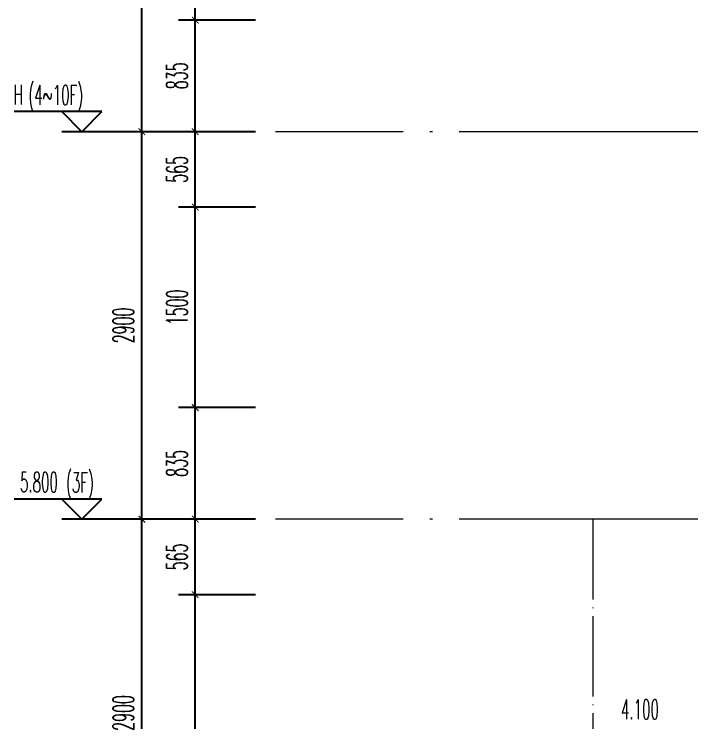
# Model space of a CAD drawing. Extents: x 826826 to 1642106, y -156213 to 399140.
# Drawn here: x 1555427 to 1560501, y 340982 to 346285 of the extents above; entities that cross this region are included whole.
import ezdxf

# ---------------------------------------------------------------- set-up
doc = ezdxf.new("R2010")
doc.units = 0
doc.header["$LTSCALE"] = 1000
doc.linetypes.add('DOTE', pattern=[2.42, 2, -0.2, 0.02, -0.2])
doc.layers.get('0').update_dxf_attribs({"linetype": 'CONTINUOUS'})
doc.layers.get('DEFPOINTS').update_dxf_attribs({"linetype": 'CONTINUOUS'})
for name, color, linetype in [('DIM_ELEV', 3, 'CONTINUOUS'), ('PUB_DIM', 3, 'CONTINUOUS'), ('PUB_TEXT', 2, 'CONTINUOUS')]:
    doc.layers.add(name, color=color, linetype=linetype)
doc.layers.add('DOTE', color=251, linetype='DOTE', lineweight=9)
doc.styles.add('_TCH_DIM', font='SIMPLEX.shx', dxfattribs={"width": 0.7, "bigfont": 'GBCBIG.shx'})
doc.styles.add('_TCH_DIM_T3', font='SIMPLEX.shx', dxfattribs={"width": 0.494118, "bigfont": 'GBCBIG.shx'})
doc.dimstyles.new('_TCH_ARCH&&50', dxfattribs={"dimtxt": 157.5, "dimasz": 50, "dimexe": 125, "dimexo": 150, "dimgap": 58.75, "dimtad": 1, "dimdec": 0, "dimzin": 0, "dimdsep": 46, "dimtxsty": '_TCH_DIM_T3', "dimblk": 'ARCHTICK', "dimcen": 0.09, "dimclrt": 7, "dimazin": 0, "dimtfac": 1, "dimtdec": 0, "dimtix": 1, "dimtmove": 2, "dimatfit": 3, "dimldrblk": 'ARCHTICK', "dimfxl": 0, "dimtolj": 1, "dimtzin": 0, "dimarcsym": 0})

# ---------------------------------------------------------------- blocks, each defined once
blk = doc.blocks.new('_ArchTick')
at = {"color": 0, "linetype": 'ByBlock', "const_width": 0.15}
blk.add_lwpolyline([(-0.5, -0.5), (0.5, 0.5)], dxfattribs=at)
blk = doc.blocks.new('*D2298')
at = {"layer": 'DEFPOINTS', "color": 0}
for p in [(1556782.9, 341940.8), (1557382.9, 341940.8), (1557382.9, 339605.8)]:
    blk.add_point(p, dxfattribs=at)
at = {"layer": 'PUB_DIM', "color": 0, "lineweight": -2}
for p, q in [((1557232.9, 341940.8), (1556657.9, 341940.8)), ((1556782.9, 339605.8), (1556782.9, 341940.8)), ((1557232.9, 339605.8), (1556657.9, 339605.8))]:
    blk.add_line(p, q, dxfattribs=at)
at = {"layer": 'PUB_DIM', "color": 0, "lineweight": -2, "xscale": 50, "yscale": 50, "zscale": 50}
for p, rotation in [((1556782.9, 341940.8), 90), ((1556782.9, 339605.8), 270)]:
    blk.add_blockref('_ArchTick', p, dxfattribs=dict(at, rotation=rotation))
at = {"layer": 'PUB_DIM', "color": 7, "insert": (1556645.4, 340773.3), "char_height": 157.5, "attachment_point": 5, "rotation": 90, "style": '_TCH_DIM_T3'}
blk.add_mtext('\\A1;2335', dxfattribs=at)
blk = doc.blocks.new('*D2299')
at = {"layer": 'DEFPOINTS', "color": 0}
for p in [(1556782.9, 342505.8), (1557382.9, 342505.8), (1557382.9, 341940.8)]:
    blk.add_point(p, dxfattribs=at)
at = {"layer": 'PUB_DIM', "color": 0, "lineweight": -2}
for p, q in [((1557232.9, 342505.8), (1556657.9, 342505.8)), ((1556782.9, 341940.8), (1556782.9, 342505.8)), ((1557232.9, 341940.8), (1556657.9, 341940.8))]:
    blk.add_line(p, q, dxfattribs=at)
at = {"layer": 'PUB_DIM', "color": 0, "lineweight": -2, "xscale": 50, "yscale": 50, "zscale": 50}
for p, rotation in [((1556782.9, 342505.8), 90), ((1556782.9, 341940.8), 270)]:
    blk.add_blockref('_ArchTick', p, dxfattribs=dict(at, rotation=rotation))
at = {"layer": 'PUB_DIM', "color": 7, "insert": (1556645.4, 342223.3), "char_height": 157.5, "attachment_point": 5, "rotation": 90, "style": '_TCH_DIM_T3'}
blk.add_mtext('\\A1;565', dxfattribs=at)
blk = doc.blocks.new('*D2300')
at = {"layer": 'DEFPOINTS', "color": 0}
for p in [(1556782.9, 343340.9), (1557382.9, 343340.9), (1557382.9, 342505.8)]:
    blk.add_point(p, dxfattribs=at)
at = {"layer": 'PUB_DIM', "color": 0, "lineweight": -2}
for p, q in [((1557232.9, 343340.9), (1556657.9, 343340.9)), ((1556782.9, 342505.8), (1556782.9, 343340.9)), ((1557232.9, 342505.8), (1556657.9, 342505.8))]:
    blk.add_line(p, q, dxfattribs=at)
at = {"layer": 'PUB_DIM', "color": 0, "lineweight": -2, "xscale": 50, "yscale": 50, "zscale": 50}
for p, rotation in [((1556782.9, 343340.9), 90), ((1556782.9, 342505.8), 270)]:
    blk.add_blockref('_ArchTick', p, dxfattribs=dict(at, rotation=rotation))
at = {"layer": 'PUB_DIM', "color": 7, "insert": (1556645.4, 342923.3), "char_height": 157.5, "attachment_point": 5, "rotation": 90, "style": '_TCH_DIM_T3'}
blk.add_mtext('\\A1;835', dxfattribs=at)
blk = doc.blocks.new('*D2301')
at = {"layer": 'DEFPOINTS', "color": 0}
for p in [(1556782.9, 344840.9), (1557382.9, 344840.9), (1557382.9, 343340.9)]:
    blk.add_point(p, dxfattribs=at)
at = {"layer": 'PUB_DIM', "color": 0, "lineweight": -2}
for p, q in [((1557232.9, 344840.9), (1556657.9, 344840.9)), ((1556782.9, 343340.9), (1556782.9, 344840.9)), ((1557232.9, 343340.9), (1556657.9, 343340.9))]:
    blk.add_line(p, q, dxfattribs=at)
at = {"layer": 'PUB_DIM', "color": 0, "lineweight": -2, "xscale": 50, "yscale": 50, "zscale": 50}
for p, rotation in [((1556782.9, 344840.9), 90), ((1556782.9, 343340.9), 270)]:
    blk.add_blockref('_ArchTick', p, dxfattribs=dict(at, rotation=rotation))
at = {"layer": 'PUB_DIM', "color": 7, "insert": (1556645.4, 344090.9), "char_height": 157.5, "attachment_point": 5, "rotation": 90, "style": '_TCH_DIM_T3'}
blk.add_mtext('\\A1;1500', dxfattribs=at)
blk = doc.blocks.new('*D2302')
at = {"layer": 'DEFPOINTS', "color": 0}
for p in [(1556782.9, 345405.8), (1557382.9, 345405.8), (1557382.9, 344840.9)]:
    blk.add_point(p, dxfattribs=at)
at = {"layer": 'PUB_DIM', "color": 0, "lineweight": -2}
for p, q in [((1557232.9, 345405.8), (1556657.9, 345405.8)), ((1556782.9, 344840.9), (1556782.9, 345405.8)), ((1557232.9, 344840.9), (1556657.9, 344840.9))]:
    blk.add_line(p, q, dxfattribs=at)
at = {"layer": 'PUB_DIM', "color": 0, "lineweight": -2, "xscale": 50, "yscale": 50, "zscale": 50}
for p, rotation in [((1556782.9, 345405.8), 90), ((1556782.9, 344840.9), 270)]:
    blk.add_blockref('_ArchTick', p, dxfattribs=dict(at, rotation=rotation))
at = {"layer": 'PUB_DIM', "color": 7, "insert": (1556645.4, 345123.3), "char_height": 157.5, "attachment_point": 5, "rotation": 90, "style": '_TCH_DIM_T3'}
blk.add_mtext('\\A1;565', dxfattribs=at)
blk = doc.blocks.new('*D2303')
at = {"layer": 'DEFPOINTS', "color": 0}
for p in [(1556782.9, 346240.9), (1557382.9, 346240.9), (1557382.9, 345405.8)]:
    blk.add_point(p, dxfattribs=at)
at = {"layer": 'PUB_DIM', "color": 0, "lineweight": -2}
for p, q in [((1557232.9, 346240.9), (1556657.9, 346240.9)), ((1556782.9, 345405.8), (1556782.9, 346240.9)), ((1557232.9, 345405.8), (1556657.9, 345405.8))]:
    blk.add_line(p, q, dxfattribs=at)
at = {"layer": 'PUB_DIM', "color": 0, "lineweight": -2, "xscale": 50, "yscale": 50, "zscale": 50}
for p, rotation in [((1556782.9, 346240.9), 90), ((1556782.9, 345405.8), 270)]:
    blk.add_blockref('_ArchTick', p, dxfattribs=dict(at, rotation=rotation))
at = {"layer": 'PUB_DIM', "color": 7, "insert": (1556645.4, 345823.3), "char_height": 157.5, "attachment_point": 5, "rotation": 90, "style": '_TCH_DIM_T3'}
blk.add_mtext('\\A1;835', dxfattribs=at)
blk = doc.blocks.new('*D2304')
at = {"layer": 'DEFPOINTS', "color": 0}
for p in [(1556782.9, 347740.9), (1557382.9, 347740.9), (1557382.9, 346240.9)]:
    blk.add_point(p, dxfattribs=at)
at = {"layer": 'PUB_DIM', "color": 0, "lineweight": -2}
for p, q in [((1557232.9, 347740.9), (1556657.9, 347740.9)), ((1556782.9, 346240.9), (1556782.9, 347740.9)), ((1557232.9, 346240.9), (1556657.9, 346240.9))]:
    blk.add_line(p, q, dxfattribs=at)
at = {"layer": 'PUB_DIM', "color": 0, "lineweight": -2, "xscale": 50, "yscale": 50, "zscale": 50}
for p, rotation in [((1556782.9, 347740.9), 90), ((1556782.9, 346240.9), 270)]:
    blk.add_blockref('_ArchTick', p, dxfattribs=dict(at, rotation=rotation))
at = {"layer": 'PUB_DIM', "color": 7, "insert": (1556645.4, 346990.9), "char_height": 157.5, "attachment_point": 5, "rotation": 90, "style": '_TCH_DIM_T3'}
blk.add_mtext('\\A1;1500', dxfattribs=at)
blk = doc.blocks.new('*D2312')
at = {"layer": 'DEFPOINTS', "color": 0}
for p in [(1556382.9, 348305.8), (1557382.9, 348305.8), (1557382.9, 345405.8)]:
    blk.add_point(p, dxfattribs=at)
at = {"layer": 'PUB_DIM', "color": 0, "lineweight": -2}
for p, q in [((1557232.9, 348305.8), (1556257.9, 348305.8)), ((1556382.9, 345405.8), (1556382.9, 348305.8)), ((1557232.9, 345405.8), (1556257.9, 345405.8))]:
    blk.add_line(p, q, dxfattribs=at)
at = {"layer": 'PUB_DIM', "color": 0, "lineweight": -2, "xscale": 50, "yscale": 50, "zscale": 50}
for p, rotation in [((1556382.9, 348305.8), 90), ((1556382.9, 345405.8), 270)]:
    blk.add_blockref('_ArchTick', p, dxfattribs=dict(at, rotation=rotation))
at = {"layer": 'PUB_DIM', "color": 7, "insert": (1556245.4, 346855.8), "char_height": 157.5, "attachment_point": 5, "rotation": 90, "style": '_TCH_DIM_T3'}
blk.add_mtext('\\A1;2900', dxfattribs=at)
blk = doc.blocks.new('*D2318')
at = {"layer": 'DEFPOINTS', "color": 0}
for p in [(1556382.9, 342505.8), (1557382.9, 342505.8), (1557382.9, 339605.8)]:
    blk.add_point(p, dxfattribs=at)
at = {"layer": 'PUB_DIM', "color": 0, "lineweight": -2}
for p, q in [((1557232.9, 342505.8), (1556257.9, 342505.8)), ((1556382.9, 339605.8), (1556382.9, 342505.8)), ((1557232.9, 339605.8), (1556257.9, 339605.8))]:
    blk.add_line(p, q, dxfattribs=at)
at = {"layer": 'PUB_DIM', "color": 0, "lineweight": -2, "xscale": 50, "yscale": 50, "zscale": 50}
for p, rotation in [((1556382.9, 342505.8), 90), ((1556382.9, 339605.8), 270)]:
    blk.add_blockref('_ArchTick', p, dxfattribs=dict(at, rotation=rotation))
at = {"layer": 'PUB_DIM', "color": 7, "insert": (1556245.4, 341055.8), "char_height": 157.5, "attachment_point": 5, "rotation": 90, "style": '_TCH_DIM_T3'}
blk.add_mtext('\\A1;2900', dxfattribs=at)
blk = doc.blocks.new('*D2319')
at = {"layer": 'DEFPOINTS', "color": 0}
for p in [(1556382.9, 345405.8), (1557382.9, 345405.8), (1557382.9, 342505.8)]:
    blk.add_point(p, dxfattribs=at)
at = {"layer": 'PUB_DIM', "color": 0, "lineweight": -2}
for p, q in [((1557232.9, 345405.8), (1556257.9, 345405.8)), ((1556382.9, 342505.8), (1556382.9, 345405.8)), ((1557232.9, 342505.8), (1556257.9, 342505.8))]:
    blk.add_line(p, q, dxfattribs=at)
at = {"layer": 'PUB_DIM', "color": 0, "lineweight": -2, "xscale": 50, "yscale": 50, "zscale": 50}
for p, rotation in [((1556382.9, 345405.8), 90), ((1556382.9, 342505.8), 270)]:
    blk.add_blockref('_ArchTick', p, dxfattribs=dict(at, rotation=rotation))
at = {"layer": 'PUB_DIM', "color": 7, "insert": (1556245.4, 343955.8), "char_height": 157.5, "attachment_point": 5, "rotation": 90, "style": '_TCH_DIM_T3'}
blk.add_mtext('\\A1;2900', dxfattribs=at)

msp = doc.modelspace()

# ---------------------------------------------------------------- linework, layer by layer
at = {"layer": 'DIM_ELEV'}
for p, q in [((1556082.9, 345555.83), (1555426.9, 345555.83)), ((1555932.9, 345405.83), (1555782.9, 345555.83)), ((1555932.9, 345405.83), (1556082.9, 345555.83)), ((1556782.9, 345405.83), (1555782.9, 345405.83)), ((1556082.9, 342655.83), (1555426.9, 342655.83)), ((1555932.9, 342505.83), (1555782.9, 342655.83)), ((1555932.9, 342505.83), (1556082.9, 342655.83)), ((1556782.9, 342505.83), (1555782.9, 342505.83))]:
    msp.add_line(p, q, dxfattribs=at)
at = {"layer": 'DOTE', "linetype": 'DOTE'}
for p, q in [((1572859.96, 345405.83), (1557382.9, 345405.83)), ((1572859.96, 345405.83), (1557382.9, 345405.83)), ((1572859.96, 342505.83), (1557382.9, 342505.83))]:
    msp.add_line(p, q, dxfattribs=at)
at = {"layer": 'DOTE', "linetype": 'DOTE', "ltscale": 0.3}
msp.add_line((1559759.91, 342505.83), (1559759.91, 330628.83), dxfattribs=at)

# ---------------------------------------------------------------- texts
at = {"layer": 'PUB_TEXT', "style": '_TCH_DIM', "width": 0.494118}
for s, p in [('(4~10F)', (1555533.25, 345605.88)), ('H', (1555421.7, 345608.33)), ('5.800', (1555470.7, 342708.33)), ('(3F)', (1555815, 342705.88)), ('4.100', (1559970.92, 341008.37))]:
    msp.add_text(s, height=148.75, dxfattribs=at).set_placement(p)

# ---------------------------------------------------------------- dimensions: what is measured, and where the dimension line sits
at = {"layer": 'PUB_DIM'}
for p1, p2, distance, picture, middle in [((1557382.9, 345405.83), (1557382.9, 348305.83), 1000, '*D2312', (1556245.4, 346855.83)), ((1557382.9, 346240.86), (1557382.9, 347740.86), 600, '*D2304', (1556645.4, 346990.86)), ((1557382.9, 345405.83), (1557382.9, 346240.86), 600, '*D2303', (1556645.4, 345823.34)), ((1557382.9, 342505.83), (1557382.9, 345405.83), 1000, '*D2319', (1556245.4, 343955.83)), ((1557382.9, 344840.86), (1557382.9, 345405.83), 600, '*D2302', (1556645.4, 345123.34)), ((1557382.9, 343340.86), (1557382.9, 344840.86), 600, '*D2301', (1556645.4, 344090.86)), ((1557382.9, 342505.83), (1557382.9, 343340.86), 600, '*D2300', (1556645.4, 342923.34)), ((1557382.9, 339605.83), (1557382.9, 342505.83), 1000, '*D2318', (1556245.4, 341055.83)), ((1557382.9, 341940.84), (1557382.9, 342505.83), 600, '*D2299', (1556645.4, 342223.33)), ((1557382.9, 339605.83), (1557382.9, 341940.84), 600, '*D2298', (1556645.4, 340773.33))]:
    dim = msp.add_aligned_dim(p1=p1, p2=p2, distance=distance, dimstyle='_TCH_ARCH&&50', dxfattribs=at)
    dim.commit()
    dim.dimension.update_dxf_attribs({"geometry": picture, "text_midpoint": middle})

doc.saveas('drawing.dxf')
